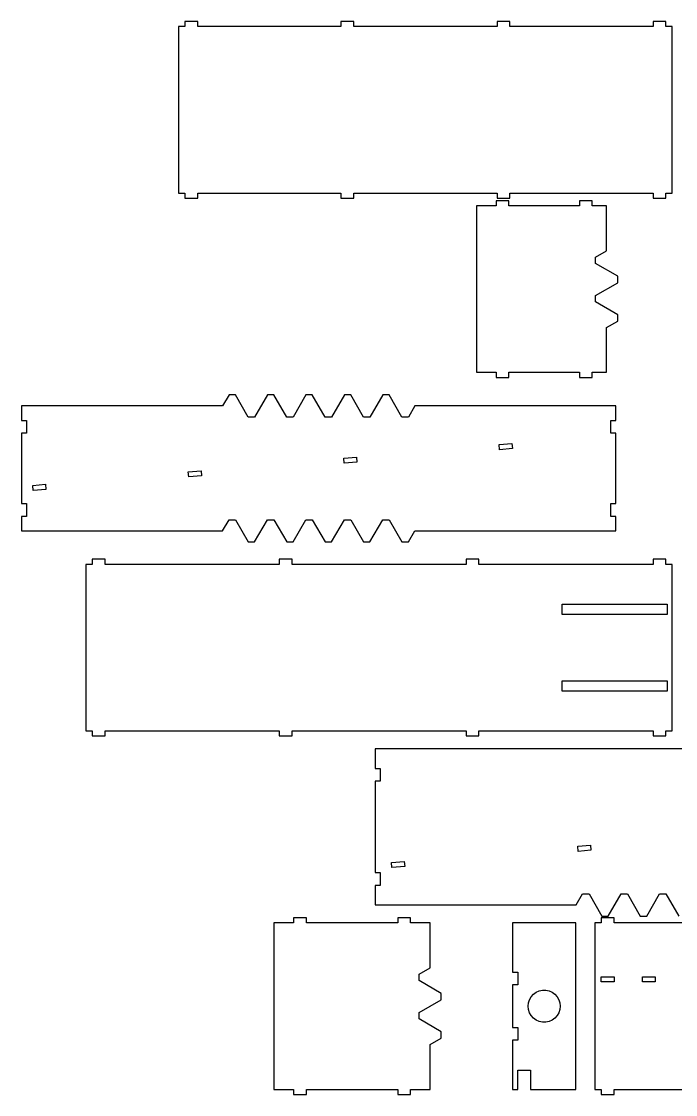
# Model space of a CAD drawing. Header units: metres. Extents: x -508 to 508, y -209 to 629.
# Drawn here: x -508 to 2, y -209 to 629 of the extents above; entities that cross this region are included whole.
import ezdxf

# ---------------------------------------------------------------- set-up
doc = ezdxf.new("R2010")
doc.units = ezdxf.units.M

msp = doc.modelspace()

# ---------------------------------------------------------------- linework, layer by layer
for p, q in [((-370.467, 629), (-380.467, 629)), ((-380.467, 629), (-380.467, 625)), ((-370.467, 625), (-370.467, 629)), ((-248.645, 629), (-258.645, 629)), ((-258.645, 629), (-258.645, 625)), ((-248.645, 625), (-248.645, 629)), ((-126.822, 629), (-136.822, 629)), ((-136.822, 629), (-136.822, 625)), ((-126.822, 625), (-126.822, 629)), ((-5, 629), (-15, 629)), ((-15, 629), (-15, 625)), ((-5, 625), (-5, 629)), ((-380.467, 625), (-385.467, 625)), ((-385.467, 625), (-385.467, 495)), ((-258.645, 625), (-370.467, 625)), ((-136.822, 625), (-248.645, 625)), ((-15, 625), (-126.822, 625)), ((0, 625), (-5, 625)), ((0, 495), (0, 625)), ((-385.467, 495), (-380.467, 495)), ((-380.467, 495), (-380.467, 491)), ((-370.467, 495), (-258.645, 495)), ((-370.467, 491), (-370.467, 495)), ((-258.645, 495), (-258.645, 491)), ((-248.645, 491), (-248.645, 495)), ((-248.645, 495), (-136.822, 495)), ((-136.822, 495), (-136.822, 491)), ((-126.822, 491), (-126.822, 495)), ((-126.822, 495), (-15, 495)), ((-15, 495), (-15, 491)), ((-5, 491), (-5, 495)), ((-5, 495), (0, 495)), ((-380.467, 491), (-370.467, 491)), ((-258.645, 491), (-248.645, 491)), ((-127.49, 489), (-137.49, 489)), ((-137.49, 489), (-137.49, 485)), ((-136.822, 491), (-126.822, 491)), ((-127.49, 485), (-127.49, 489)), ((-62.5095, 489), (-72.5095, 489)), ((-72.5095, 489), (-72.5095, 485)), ((-62.5095, 485), (-62.5095, 489)), ((-15, 491), (-5, 491)), ((-137.49, 485), (-152.736, 485)), ((-152.736, 485), (-152.736, 355)), ((-72.5095, 485), (-127.49, 485)), ((-51.2643, 485), (-62.5095, 485)), ((-51.2643, 450), (-51.2643, 485)), ((-59.9245, 445), (-51.2643, 450)), ((-59.9245, 440), (-59.9245, 445)), ((-42.604, 430), (-59.9245, 440)), ((-42.604, 425), (-42.604, 430)), ((-59.9245, 415), (-42.604, 425)), ((-59.9245, 410), (-59.9245, 415)), ((-42.604, 400), (-59.9245, 410)), ((-51.2643, 390), (-42.604, 395)), ((-42.604, 395), (-42.604, 400)), ((-51.2643, 355), (-51.2643, 390)), ((-152.736, 355), (-137.49, 355)), ((-137.49, 355), (-137.49, 351)), ((-127.49, 355), (-72.5095, 355)), ((-127.49, 351), (-127.49, 355)), ((-72.5095, 355), (-72.5095, 351)), ((-62.5095, 351), (-62.5095, 355)), ((-62.5095, 355), (-51.2643, 355)), ((-137.49, 351), (-127.49, 351)), ((-72.5095, 351), (-62.5095, 351)), ((-346, 337.396), (-351, 328.736)), ((-341, 337.396), (-346, 337.396)), ((-331, 320.075), (-341, 337.396)), ((-316, 337.396), (-326, 320.075)), ((-311, 337.396), (-316, 337.396)), ((-301, 320.075), (-311, 337.396)), ((-286, 337.396), (-296, 320.075)), ((-281, 337.396), (-286, 337.396)), ((-271, 320.075), (-281, 337.396)), ((-256, 337.396), (-266, 320.075)), ((-251, 337.396), (-256, 337.396)), ((-241, 320.075), (-251, 337.396)), ((-226, 337.396), (-236, 320.075)), ((-221, 337.396), (-226, 337.396)), ((-211, 320.075), (-221, 337.396)), ((-351, 328.736), (-508, 328.736)), ((-508, 328.736), (-508, 317.49)), ((-201, 328.736), (-206, 320.075)), ((-44, 328.736), (-201, 328.736)), ((-44, 317.49), (-44, 328.736)), ((-326, 320.075), (-331, 320.075)), ((-296, 320.075), (-301, 320.075)), ((-266, 320.075), (-271, 320.075)), ((-236, 320.075), (-241, 320.075)), ((-206, 320.075), (-211, 320.075)), ((-508, 317.49), (-504.1, 317.49)), ((-504.1, 317.49), (-504.1, 307.49)), ((-47.9, 307.49), (-47.9, 317.49)), ((-47.9, 317.49), (-44, 317.49)), ((-504.1, 307.49), (-508, 307.49)), ((-508, 307.49), (-508, 252.51)), ((-44, 307.49), (-47.9, 307.49)), ((-44, 252.51), (-44, 307.49)), ((-135.117, 298.545), (-125.155, 299.417)), ((-134.769, 294.56), (-135.117, 298.545)), ((-124.807, 295.432), (-134.769, 294.56)), ((-125.155, 299.417), (-124.807, 295.432)), ((-256.476, 287.927), (-246.514, 288.799)), ((-256.127, 283.943), (-256.476, 287.927)), ((-246.514, 288.799), (-246.165, 284.814)), ((-377.835, 277.31), (-367.873, 278.182)), ((-377.486, 273.325), (-377.835, 277.31)), ((-367.873, 278.182), (-367.524, 274.197)), ((-246.165, 284.814), (-256.127, 283.943)), ((-367.524, 274.197), (-377.486, 273.325)), ((-499.193, 266.692), (-489.231, 267.564)), ((-498.845, 262.708), (-499.193, 266.692)), ((-488.883, 263.579), (-498.845, 262.708)), ((-489.231, 267.564), (-488.883, 263.579)), ((-508, 252.51), (-504.1, 252.51)), ((-504.1, 252.51), (-504.1, 242.51)), ((-47.9, 242.51), (-47.9, 252.51)), ((-47.9, 252.51), (-44, 252.51)), ((-504.1, 242.51), (-508, 242.51)), ((-508, 242.51), (-508, 231.264)), ((-351, 231.264), (-346, 239.925)), ((-346, 239.925), (-341, 239.925)), ((-341, 239.925), (-331, 222.604)), ((-326, 222.604), (-316, 239.925)), ((-316, 239.925), (-311, 239.925)), ((-311, 239.925), (-301, 222.604)), ((-296, 222.604), (-286, 239.925)), ((-286, 239.925), (-281, 239.925)), ((-281, 239.925), (-271, 222.604)), ((-266, 222.604), (-256, 239.925)), ((-256, 239.925), (-251, 239.925)), ((-251, 239.925), (-241, 222.604)), ((-236, 222.604), (-226, 239.925)), ((-226, 239.925), (-221, 239.925)), ((-221, 239.925), (-211, 222.604)), ((-44, 242.51), (-47.9, 242.51)), ((-44, 231.264), (-44, 242.51)), ((-508, 231.264), (-351, 231.264)), ((-206, 222.604), (-201, 231.264)), ((-201, 231.264), (-44, 231.264)), ((-331, 222.604), (-326, 222.604)), ((-301, 222.604), (-296, 222.604)), ((-271, 222.604), (-266, 222.604)), ((-241, 222.604), (-236, 222.604)), ((-211, 222.604), (-206, 222.604)), ((-452.742, 205), (-457.742, 205)), ((-457.742, 205), (-457.742, 75)), ((-442.742, 209), (-452.742, 209)), ((-452.742, 209), (-452.742, 205)), ((-442.742, 205), (-442.742, 209)), ((-306.828, 205), (-442.742, 205)), ((-296.828, 209), (-306.828, 209)), ((-306.828, 209), (-306.828, 205)), ((-296.828, 205), (-296.828, 209)), ((-160.914, 205), (-296.828, 205)), ((-150.914, 209), (-160.914, 209)), ((-160.914, 209), (-160.914, 205)), ((-150.914, 205), (-150.914, 209)), ((-15, 205), (-150.914, 205)), ((-5, 209), (-15, 209)), ((-15, 209), (-15, 205)), ((-5, 205), (-5, 209)), ((0, 205), (-5, 205)), ((0, 75), (0, 205)), ((-85.9989, 166), (-85.9989, 174)), ((-85.9989, 174), (-4, 174)), ((-4, 174), (-4, 166)), ((-4, 166), (-85.9989, 166)), ((-85.9989, 106), (-85.9989, 114)), ((-85.9989, 114), (-4, 114)), ((-4, 114), (-4, 106)), ((-4, 106), (-85.9989, 106)), ((-457.742, 75), (-452.742, 75)), ((-452.742, 75), (-452.742, 71)), ((-452.742, 71), (-442.742, 71)), ((-442.742, 75), (-306.828, 75)), ((-442.742, 71), (-442.742, 75)), ((-306.828, 75), (-306.828, 71)), ((-306.828, 71), (-296.828, 71)), ((-296.828, 71), (-296.828, 75)), ((-296.828, 75), (-160.914, 75)), ((-160.914, 75), (-160.914, 71)), ((-160.914, 71), (-150.914, 71)), ((-150.914, 71), (-150.914, 75)), ((-150.914, 75), (-15, 75)), ((-15, 75), (-15, 71)), ((-15, 71), (-5, 71)), ((-5, 71), (-5, 75)), ((-5, 75), (0, 75)), ((112.024, 60.9444), (-232, 60.9444)), ((-232, 60.9444), (-232, 45.6296)), ((-232, 45.6296), (-228.1, 45.6296)), ((-228.1, 45.6296), (-228.1, 35.6296)), ((-228.1, 35.6296), (-232, 35.6296)), ((-232, 35.6296), (-232, -35.6296)), ((-73.8346, -15.0982), (-63.8727, -14.2266)), ((-73.486, -19.0829), (-73.8346, -15.0982)), ((-63.8727, -14.2266), (-63.524, -18.2114)), ((-63.524, -18.2114), (-73.486, -19.0829)), ((-219.193, -27.8154), (-209.231, -26.9439)), ((-218.845, -31.8002), (-219.193, -27.8154)), ((-208.883, -30.9286), (-218.845, -31.8002)), ((-209.231, -26.9439), (-208.883, -30.9286)), ((-232, -35.6296), (-228.1, -35.6296)), ((-228.1, -35.6296), (-228.1, -45.6296)), ((-228.1, -45.6296), (-232, -45.6296)), ((-232, -45.6296), (-232, -60.9444)), ((-75, -60.9444), (-70, -52.2841)), ((-70, -52.2841), (-65, -52.2841)), ((-65, -52.2841), (-55, -69.6046)), ((-50, -69.6046), (-40, -52.2841)), ((-40, -52.2841), (-35, -52.2841)), ((-35, -52.2841), (-25, -69.6046)), ((-20, -69.6046), (-10, -52.2841)), ((-10, -52.2841), (-5, -52.2841)), ((-5, -52.2841), (5, -69.6046)), ((-232, -60.9444), (-75, -60.9444)), ((-295.63, -75), (-310.944, -75)), ((-310.944, -75), (-310.944, -205)), ((-285.63, -71), (-295.63, -71)), ((-295.63, -71), (-295.63, -75)), ((-285.63, -75), (-285.63, -71)), ((-214.37, -75), (-285.63, -75)), ((-204.37, -71), (-214.37, -71)), ((-214.37, -71), (-214.37, -75)), ((-204.37, -75), (-204.37, -71)), ((-189.056, -75), (-204.37, -75)), ((-189.056, -110), (-189.056, -75)), ((-75.3534, -75), (-124.647, -75)), ((-124.647, -75), (-124.647, -113.333)), ((-75.3534, -205), (-75.3534, -75)), ((-55.4879, -75), (-60.4879, -75)), ((-60.4879, -75), (-60.4879, -205)), ((-45.4879, -71), (-55.4879, -71)), ((-55.4879, -71), (-55.4879, -75)), ((-55, -69.6046), (-50, -69.6046)), ((-45.4879, -75), (-45.4879, -71)), ((45.4879, -75), (-45.4879, -75)), ((-25, -69.6046), (-20, -69.6046)), ((-197.716, -115), (-189.056, -110)), ((-197.716, -120), (-197.716, -115)), ((-124.647, -113.333), (-120.647, -113.333)), ((-120.647, -113.333), (-120.647, -123.333)), ((-55.4879, -121), (-55.4879, -117)), ((-55.4879, -117), (-45.4879, -117)), ((-45.4879, -117), (-45.4879, -121)), ((-23.2879, -121), (-23.2879, -117)), ((-23.2879, -117), (-13.2879, -117)), ((-13.2879, -117), (-13.2879, -121)), ((-180.395, -130), (-197.716, -120)), ((-120.647, -123.333), (-124.647, -123.333)), ((-124.647, -123.333), (-124.647, -156.667)), ((-45.4879, -121), (-55.4879, -121)), ((-13.2879, -121), (-23.2879, -121)), ((-180.395, -135), (-180.395, -130)), ((-111.419, -134.916), (-110.113, -132.653)), ((-110.113, -132.653), (-108.364, -130.711)), ((-108.364, -130.711), (-106.25, -129.175)), ((-106.25, -129.175), (-103.863, -128.112)), ((-103.863, -128.112), (-101.307, -127.568)), ((-101.307, -127.568), (-98.6934, -127.568)), ((-98.6934, -127.568), (-96.1373, -128.112)), ((-96.1373, -128.112), (-93.75, -129.175)), ((-93.75, -129.175), (-91.6359, -130.711)), ((-91.6359, -130.711), (-89.8873, -132.653)), ((-89.8873, -132.653), (-88.5807, -134.916)), ((-197.716, -145), (-180.395, -135)), ((-112.5, -140), (-112.227, -137.401)), ((-112.227, -142.599), (-112.5, -140)), ((-112.227, -137.401), (-111.419, -134.916)), ((-88.5807, -134.916), (-87.7732, -137.401)), ((-87.7732, -137.401), (-87.5, -140)), ((-87.5, -140), (-87.7732, -142.599)), ((-197.716, -150), (-197.716, -145)), ((-180.395, -160), (-197.716, -150)), ((-111.419, -145.084), (-112.227, -142.599)), ((-110.113, -147.347), (-111.419, -145.084)), ((-108.364, -149.289), (-110.113, -147.347)), ((-106.25, -150.825), (-108.364, -149.289)), ((-103.863, -151.888), (-106.25, -150.825)), ((-93.75, -150.825), (-96.1373, -151.888)), ((-91.6359, -149.289), (-93.75, -150.825)), ((-89.8873, -147.347), (-91.6359, -149.289)), ((-88.5807, -145.084), (-89.8873, -147.347)), ((-87.7732, -142.599), (-88.5807, -145.084)), ((-124.647, -156.667), (-120.647, -156.667)), ((-120.647, -156.667), (-120.647, -166.667)), ((-101.307, -152.432), (-103.863, -151.888)), ((-98.6934, -152.432), (-101.307, -152.432)), ((-96.1373, -151.888), (-98.6934, -152.432)), ((-189.056, -170), (-180.395, -165)), ((-180.395, -165), (-180.395, -160)), ((-120.647, -166.667), (-124.647, -166.667)), ((-124.647, -166.667), (-124.647, -205)), ((-189.056, -205), (-189.056, -170)), ((-120.647, -190), (-110.647, -190)), ((-120.647, -205), (-120.647, -190)), ((-110.647, -190), (-110.647, -205)), ((-310.944, -205), (-295.63, -205)), ((-295.63, -205), (-295.63, -209)), ((-295.63, -209), (-285.63, -209)), ((-285.63, -205), (-214.37, -205)), ((-285.63, -209), (-285.63, -205)), ((-214.37, -205), (-214.37, -209)), ((-214.37, -209), (-204.37, -209)), ((-204.37, -209), (-204.37, -205)), ((-204.37, -205), (-189.056, -205)), ((-124.647, -205), (-120.647, -205)), ((-110.647, -205), (-75.3534, -205)), ((-60.4879, -205), (-55.4879, -205)), ((-55.4879, -205), (-55.4879, -209)), ((-55.4879, -209), (-45.4879, -209)), ((-45.4879, -205), (45.4879, -205)), ((-45.4879, -209), (-45.4879, -205))]:
    msp.add_line(p, q)

doc.saveas('drawing.dxf')
